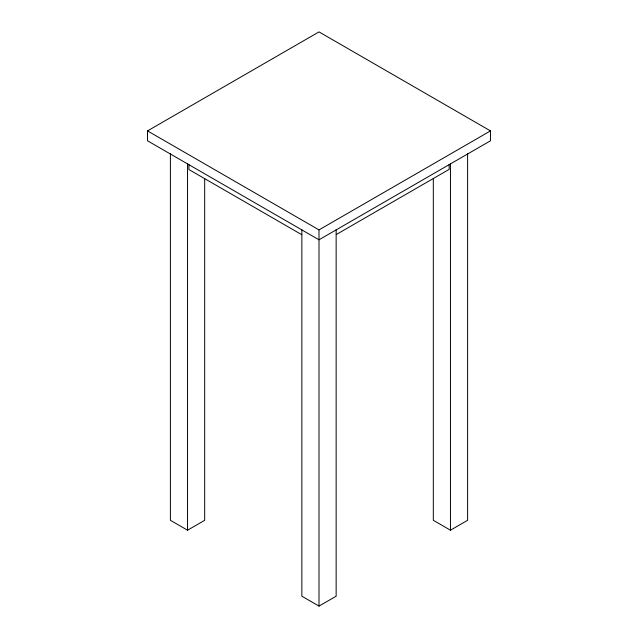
<?xml version="1.0" encoding="UTF-8"?>
<svg xmlns="http://www.w3.org/2000/svg" width="638" height="638" viewBox="0 0 638 638"><rect width="100%" height="100%" fill="white"/><g stroke="black" fill="none" stroke-linecap="round" stroke-linejoin="round"><path stroke-width="0.96" d="M147.53 130.902L319 31.9L490.47 130.902L490.47 140.799L319 239.8L147.53 140.799L147.53 130.902L319 229.895L490.47 130.902M336.242 234.561L449.16 169.373L449.16 164.421M170.394 153.75L170.394 520.297L187.54 530.202L204.686 520.297L204.686 178.648M301.854 229.648L301.854 596.203L319 606.1L336.146 596.203L336.146 229.648M433.314 178.648L433.314 520.297L450.46 530.202L467.606 520.297L467.606 153.75M301.838 234.744L188.92 169.548L188.92 164.596M450.46 163.647L450.46 530.202M319 229.895L319 606.1M187.54 163.647L187.54 530.202"/></g></svg>
